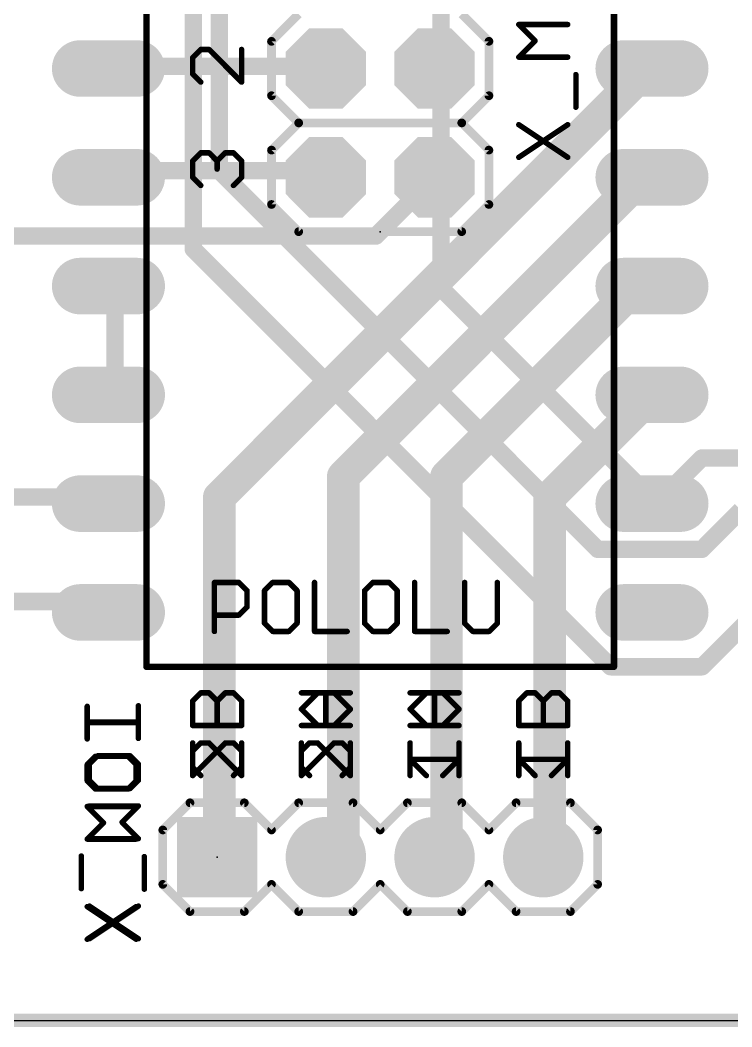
# Model space of a CAD drawing. Extents: x -3 to 97, y 0 to 38.
# Drawn here: x 44.29 to 60.92, y -0.15 to 23.35 of the extents above; entities that cross this region are included whole.
import ezdxf

# ---------------------------------------------------------------- set-up
doc = ezdxf.new("R2010")
doc.units = 0
for name, color, linetype in [('1', 14, 'CONTINUOUS'), ('16', 174, 'CONTINUOUS'), ('17', 94, 'CONTINUOUS'), ('20', 178, 'CONTINUOUS'), ('21', 251, 'CONTINUOUS'), ('22', 251, 'CONTINUOUS'), ('23', 178, 'CONTINUOUS'), ('25', 251, 'CONTINUOUS'), ('26', 251, 'CONTINUOUS')]:
    doc.layers.add(name, color=color, linetype=linetype)

# ---------------------------------------------------------------- blocks, each defined once
blk = doc.blocks.new('LONGP100')
at = {"const_width": 1}
blk.add_lwpolyline([(-0.5, 0), (0.5, 0)], dxfattribs=at)
at = {"const_width": 0.5}
for points in [[(-0.5, 0.25, 1), (-0.5, -0.25)], [(0.5, -0.25, 1), (0.5, 0.25)]]:
    blk.add_lwpolyline(points, format="xyb", dxfattribs=at)
blk = doc.blocks.new('SQUAREP')
blk.add_solid([(-0.5, -0.5), (0.5, -0.5), (-0.5, 0.5), (0.5, 0.5)])
blk = doc.blocks.new('ROUNDP')
at = {"const_width": 0.5}
blk.add_lwpolyline([(0, -0.25, 1), (0, 0.25, 1), (0, -0.25)], format="xyb", dxfattribs=at)
blk = doc.blocks.new('OCTAGONP')
at = {"const_width": 0.5}
blk.add_lwpolyline([(-0.25, -0.1036), (-0.25, 0.1036), (-0.1036, 0.25), (0.1036, 0.25), (0.25, 0.1036), (0.25, -0.1036), (0.1036, -0.25), (-0.1036, -0.25), (-0.25, -0.1036), (-0.25, 0.1036)], dxfattribs=at)

msp = doc.modelspace()

# ---------------------------------------------------------------- linework, layer by layer
at = {"layer": '1'}
for points, const_width in [([(48.9458, 28.067), (48.9458, 19.8374)], 0.4064), ([(48.3362, 27.7622), (48.3362, 18.0086)], 0.4064), ([(54.1274, 22.2758), (54.1274, 24.7142)], 0.4064), ([(54.1274, 22.2758), (53.975, 22.225)], 0.4064), ([(54.1274, 21.971), (53.975, 22.225)], 0.4064), ([(54.1274, 19.8374), (54.1274, 21.971)], 0.4064), ([(48.9458, 19.8374), (57.785, 10.9982)], 0.4064), ([(54.1274, 19.8374), (53.975, 19.685)], 0.4064), ([(54.1274, 19.5326), (53.975, 19.685)], 0.4064), ([(54.1274, 19.5326), (54.1274, 17.0942)], 0.4064), ([(48.3362, 18.0086), (58.0898, 8.255)], 0.4064), ([(54.1274, 17.0942), (59.0042, 12.2174)], 0.4064), ([(42.7736, 12.2174), (46.2026, 12.2174)], 0.4064), ([(46.2026, 12.2174), (46.355, 12.065)], 0.4064), ([(59.0042, 12.2174), (59.055, 12.065)], 0.4064), ([(59.309, 12.2174), (59.055, 12.065)], 0.4064), ([(60.2234, 10.9982), (61.1378, 11.9126)], 0.4064), ([(57.785, 10.9982), (60.2234, 10.9982)], 0.4064), ([(43.8785, 9.779), (46.2026, 9.779)], 0.4064), ([(46.2026, 9.779), (46.355, 9.525)], 0.4064), ([(60.2234, 8.255), (61.4426, 9.4742)], 0.4064), ([(58.0898, 8.255), (60.2234, 8.255)], 0.4064), ([(97.155, 0), (0, 0)], 0.3048)]:
    msp.add_lwpolyline(points, dxfattribs=dict(at, const_width=const_width))
at = {"layer": '1', "const_width": 0.2032}
for points in [[(54.0621, 22.2773, 1), (53.8879, 22.1727)], [(53.9429, 22.3214, 1), (54.0071, 22.1286)], [(54.0258, 22.2758, 1), (54.229, 22.2758)], [(54.1595, 22.1794, 1), (54.0953, 22.3722)], [(54.229, 21.971, 1), (54.0258, 21.971)], [(54.0403, 21.9187, 1), (54.2145, 22.0233)], [(49.0176, 19.9092, 1), (48.874, 19.7656)], [(54.1992, 19.7656, 1), (54.0556, 19.9092)], [(48.8442, 19.8374, 1), (49.0474, 19.8374)], [(54.0468, 19.7568, 1), (53.9032, 19.6132)], [(53.9032, 19.7568, 1), (54.0468, 19.6132)], [(54.0258, 19.8374, 1), (54.229, 19.8374)], [(54.229, 19.5326, 1), (54.0258, 19.5326)], [(54.0556, 19.4608, 1), (54.1992, 19.6044)], [(48.2346, 18.0086, 1), (48.4378, 18.0086)], [(48.408, 18.0804, 1), (48.2644, 17.9368)], [(54.0258, 17.0942, 1), (54.229, 17.0942)], [(54.1992, 17.166, 1), (54.0556, 17.0224)], [(46.2744, 12.2892, 1), (46.1308, 12.1456)], [(46.2026, 12.1158, 1), (46.2026, 12.319)], [(46.2832, 11.9932, 1), (46.4268, 12.1368)], [(59.1006, 12.2495, 1), (58.9078, 12.1853)], [(58.9324, 12.1456, 1), (59.076, 12.2892)], [(59.0027, 12.1521, 1), (59.1073, 11.9779)], [(59.3613, 12.1303, 1), (59.2567, 12.3045)], [(58.9586, 12.0329, 1), (59.1514, 12.0971)], [(57.785, 11.0998, 1), (57.785, 10.8966)], [(57.7132, 10.9264, 1), (57.8568, 11.07)], [(60.1516, 11.07, 1), (60.2952, 10.9264)], [(60.2234, 10.8966, 1), (60.2234, 11.0998)], [(46.2897, 9.8313, 1), (46.1155, 9.7267)], [(46.2026, 9.6774, 1), (46.2026, 9.8806)], [(46.2679, 9.4727, 1), (46.4421, 9.5773)], [(58.0898, 8.3566, 1), (58.0898, 8.1534)], [(58.018, 8.1832, 1), (58.1616, 8.3268)], [(60.1516, 8.3268, 1), (60.2952, 8.1832)], [(60.2234, 8.1534, 1), (60.2234, 8.3566)]]:
    msp.add_lwpolyline(points, format="xyb", dxfattribs=at)
at = {"layer": '16'}
for points, const_width in [([(58.5978, 21.8694), (59.055, 22.225)], 0.762), ([(46.5074, 22.2758), (46.355, 22.225)], 0.4064), ([(51.3842, 22.2758), (46.5074, 22.2758)], 0.4064), ([(51.3842, 22.2758), (51.435, 22.225)], 0.4064), ([(48.9458, 12.2174), (58.5978, 21.8694)], 0.762), ([(46.5074, 19.8374), (46.355, 19.685)], 0.4064), ([(51.3842, 19.8374), (46.5074, 19.8374)], 0.4064), ([(51.3842, 19.8374), (51.435, 19.685)], 0.4064), ([(58.5978, 19.4564), (59.055, 19.685)], 0.762), ([(51.8414, 12.7), (58.5978, 19.4564)], 0.762), ([(53.975, 19.685), (52.6034, 18.3134)], 0.4064), ([(52.6034, 18.3134), (40.4368, 18.3134)], 0.4064), ([(54.2544, 12.7), (58.5978, 17.0434)], 0.762), ([(58.5978, 17.0434), (59.055, 17.145)], 0.762), ([(46.5074, 17.0942), (46.355, 17.145)], 0.4064), ([(46.5074, 17.0942), (46.5074, 14.6558)], 0.4064), ([(46.5074, 14.6558), (46.355, 14.605)], 0.4064), ([(56.6674, 12.2174), (59.055, 14.605)], 0.762), ([(59.309, 12.2174), (60.2234, 13.1318)], 0.4064), ([(60.2234, 13.1318), (63.881, 13.1318)], 0.4064), ([(51.8414, 3.8608), (51.8414, 12.7)], 0.762), ([(54.2544, 3.8608), (54.2544, 12.7)], 0.762), ([(48.9458, 3.8608), (48.9458, 12.2174)], 0.762), ([(56.6674, 3.8608), (56.6674, 12.2174)], 0.762), ([(59.309, 12.2174), (59.055, 12.065)], 0.4064), ([(48.9458, 3.8608), (48.895, 3.81)], 0.762), ([(51.8414, 3.8608), (51.435, 3.81)], 0.762), ([(54.2544, 3.8608), (53.975, 3.81)], 0.762), ([(56.6674, 3.8608), (56.515, 3.81)], 0.762), ([(97.155, 0), (0, 0)], 0.3048)]:
    msp.add_lwpolyline(points, dxfattribs=dict(at, const_width=const_width))
for points, const_width in [([(59.172, 22.0746, 1), (58.938, 22.3754)], 0.381), ([(46.3229, 22.3214, 1), (46.3871, 22.1286)], 0.2032), ([(46.5074, 22.3774, 1), (46.5074, 22.1742)], 0.2032), ([(46.5395, 22.1794, 1), (46.4753, 22.3722)], 0.2032), ([(51.456, 22.3476, 1), (51.3124, 22.204)], 0.2032), ([(51.3632, 22.1532, 1), (51.5068, 22.2968)], 0.2032), ([(51.3842, 22.1742, 1), (51.3842, 22.3774)], 0.2032), ([(58.4808, 22.0198, 1), (58.7148, 21.719)], 0.381), ([(58.7325, 21.7347, 1), (58.4631, 22.0041)], 0.381), ([(46.5074, 19.939, 1), (46.5074, 19.7358)], 0.2032), ([(46.5792, 19.7656, 1), (46.4356, 19.9092)], 0.2032), ([(51.4806, 19.8695, 1), (51.2878, 19.8053)], 0.2032), ([(51.3842, 19.7358, 1), (51.3842, 19.939)], 0.2032), ([(59.1402, 19.5146, 1), (58.9698, 19.8554)], 0.381), ([(46.2832, 19.7568, 1), (46.4268, 19.6132)], 0.2032), ([(51.3386, 19.6529, 1), (51.5314, 19.7171)], 0.2032), ([(54.0468, 19.6132, 1), (53.9032, 19.7568)], 0.2032), ([(58.5126, 19.6268, 1), (58.683, 19.286)], 0.381), ([(58.7325, 19.3217, 1), (58.4631, 19.5911)], 0.381), ([(52.5316, 18.3852, 1), (52.6752, 18.2416)], 0.2032), ([(52.6034, 18.2118, 1), (52.6034, 18.415)], 0.2032), ([(58.5565, 17.2294, 1), (58.6391, 16.8574)], 0.381), ([(58.7325, 16.9087, 1), (58.4631, 17.1781)], 0.381), ([(59.0963, 16.959, 1), (59.0137, 17.331)], 0.381), ([(46.3871, 17.2414, 1), (46.3229, 17.0486)], 0.2032), ([(46.609, 17.0942, 1), (46.4058, 17.0942)], 0.2032), ([(46.4753, 16.9978, 1), (46.5395, 17.1906)], 0.2032), ([(46.5395, 14.5594, 1), (46.4753, 14.7522)], 0.2032), ([(59.1897, 14.4703, 1), (58.9203, 14.7397)], 0.381), ([(46.3229, 14.7014, 1), (46.3871, 14.5086)], 0.2032), ([(46.4058, 14.6558, 1), (46.609, 14.6558)], 0.2032), ([(60.2234, 13.2334, 1), (60.2234, 13.0302)], 0.2032), ([(60.2952, 13.06, 1), (60.1516, 13.2036)], 0.2032), ([(52.0319, 12.7, 1), (51.6509, 12.7)], 0.381), ([(51.7067, 12.8347, 1), (51.9761, 12.5653)], 0.381), ([(54.4449, 12.7, 1), (54.0639, 12.7)], 0.381), ([(54.1197, 12.8347, 1), (54.3891, 12.5653)], 0.381), ([(49.1363, 12.2174, 1), (48.7553, 12.2174)], 0.381), ([(48.8111, 12.3521, 1), (49.0805, 12.0827)], 0.381), ([(56.8579, 12.2174, 1), (56.4769, 12.2174)], 0.381), ([(56.5327, 12.3521, 1), (56.8021, 12.0827)], 0.381), ([(59.0027, 12.1521, 1), (59.1073, 11.9779)], 0.2032), ([(59.2372, 12.2892, 1), (59.3808, 12.1456)], 0.2032), ([(59.3613, 12.1303, 1), (59.2567, 12.3045)], 0.2032), ([(49.0805, 3.7261, 1), (48.8111, 3.9955)], 0.381), ([(51.865, 3.6718, 1), (51.8178, 4.0498)], 0.381), ([(54.2885, 3.6734, 1), (54.2203, 4.0482)], 0.381), ([(56.7276, 3.6801, 1), (56.6072, 4.0415)], 0.381), ([(48.7603, 3.9447, 1), (49.0297, 3.6753)], 0.381), ([(48.7553, 3.8608, 1), (49.1363, 3.8608)], 0.381), ([(51.4114, 3.999, 1), (51.4586, 3.621)], 0.381), ([(51.6509, 3.8608, 1), (52.0319, 3.8608)], 0.381), ([(53.9409, 3.9974, 1), (54.0091, 3.6226)], 0.381), ([(54.0639, 3.8608, 1), (54.4449, 3.8608)], 0.381), ([(56.4548, 3.9907, 1), (56.5752, 3.6293)], 0.381), ([(56.4769, 3.8608, 1), (56.8579, 3.8608)], 0.381)]:
    msp.add_lwpolyline(points, format="xyb", dxfattribs=dict(at, const_width=const_width))
at = {"layer": '20'}
msp.add_line((0, 0), (96.825, 0), dxfattribs=at)
at = {"layer": '21'}
for points, const_width in [([(47.244, 28.575), (47.244, 8.255)], 0.1524), ([(58.166, 8.255), (58.166, 28.575)], 0.1524), ([(58.166, 8.255), (47.244, 8.255)], 0.1524), ([(48.26, 5.08), (47.625, 4.445)], 0.2032), ([(48.26, 5.08), (49.53, 5.08)], 0.2032), ([(49.53, 5.08), (50.165, 4.445)], 0.2032), ([(50.165, 4.445), (50.8, 5.08)], 0.2032), ([(50.8, 5.08), (52.07, 5.08)], 0.2032), ([(52.07, 5.08), (52.705, 4.445)], 0.2032), ([(52.705, 4.445), (53.34, 5.08)], 0.2032), ([(53.34, 5.08), (54.61, 5.08)], 0.2032), ([(54.61, 5.08), (55.245, 4.445)], 0.2032), ([(55.88, 5.08), (55.245, 4.445)], 0.2032), ([(55.88, 5.08), (57.15, 5.08)], 0.2032), ([(57.15, 5.08), (57.785, 4.445)], 0.2032), ([(47.625, 4.445), (47.625, 3.175)], 0.2032), ([(57.785, 4.445), (57.785, 3.175)], 0.2032), ([(47.625, 3.175), (48.26, 2.54)], 0.2032), ([(50.165, 3.175), (49.53, 2.54)], 0.2032), ([(50.8, 2.54), (50.165, 3.175)], 0.2032), ([(52.705, 3.175), (52.07, 2.54)], 0.2032), ([(53.34, 2.54), (52.705, 3.175)], 0.2032), ([(55.245, 3.175), (54.61, 2.54)], 0.2032), ([(55.245, 3.175), (55.88, 2.54)], 0.2032), ([(57.785, 3.175), (57.15, 2.54)], 0.2032), ([(49.53, 2.54), (48.26, 2.54)], 0.2032), ([(52.07, 2.54), (50.8, 2.54)], 0.2032), ([(54.61, 2.54), (53.34, 2.54)], 0.2032), ([(57.15, 2.54), (55.88, 2.54)], 0.2032)]:
    msp.add_lwpolyline(points, dxfattribs=dict(at, const_width=const_width))
for points, const_width in [([(47.244, 8.2931, 1), (47.244, 8.2169)], 0.0762), ([(47.2059, 8.255, 1), (47.2821, 8.255)], 0.0762), ([(58.1279, 8.255, 1), (58.2041, 8.255)], 0.0762), ([(58.166, 8.2169, 1), (58.166, 8.2931)], 0.0762), ([(48.26, 5.1308, 1), (48.26, 5.0292)], 0.1016), ([(48.2959, 5.0441, 1), (48.2241, 5.1159)], 0.1016), ([(49.5659, 5.1159, 1), (49.4941, 5.0441)], 0.1016), ([(49.53, 5.0292, 1), (49.53, 5.1308)], 0.1016), ([(50.8, 5.1308, 1), (50.8, 5.0292)], 0.1016), ([(50.8359, 5.0441, 1), (50.7641, 5.1159)], 0.1016), ([(52.1059, 5.1159, 1), (52.0341, 5.0441)], 0.1016), ([(52.07, 5.0292, 1), (52.07, 5.1308)], 0.1016), ([(53.34, 5.1308, 1), (53.34, 5.0292)], 0.1016), ([(53.3759, 5.0441, 1), (53.3041, 5.1159)], 0.1016), ([(54.6459, 5.1159, 1), (54.5741, 5.0441)], 0.1016), ([(54.61, 5.0292, 1), (54.61, 5.1308)], 0.1016), ([(55.88, 5.1308, 1), (55.88, 5.0292)], 0.1016), ([(55.9159, 5.0441, 1), (55.8441, 5.1159)], 0.1016), ([(57.1859, 5.1159, 1), (57.1141, 5.0441)], 0.1016), ([(57.15, 5.0292, 1), (57.15, 5.1308)], 0.1016), ([(47.6758, 4.445, 1), (47.5742, 4.445)], 0.1016), ([(47.5891, 4.4809, 1), (47.6609, 4.4091)], 0.1016), ([(50.1291, 4.4809, 1), (50.2009, 4.4091)], 0.1016), ([(50.1291, 4.4091, 1), (50.2009, 4.4809)], 0.1016), ([(52.6691, 4.4809, 1), (52.7409, 4.4091)], 0.1016), ([(52.6691, 4.4091, 1), (52.7409, 4.4809)], 0.1016), ([(55.2091, 4.4809, 1), (55.2809, 4.4091)], 0.1016), ([(55.2091, 4.4091, 1), (55.2809, 4.4809)], 0.1016), ([(57.8358, 4.445, 1), (57.7342, 4.445)], 0.1016), ([(57.7491, 4.4091, 1), (57.8209, 4.4809)], 0.1016), ([(47.6609, 3.2109, 1), (47.5891, 3.1391)], 0.1016), ([(47.5742, 3.175, 1), (47.6758, 3.175)], 0.1016), ([(50.2009, 3.2109, 1), (50.1291, 3.1391)], 0.1016), ([(50.2009, 3.1391, 1), (50.1291, 3.2109)], 0.1016), ([(52.7409, 3.2109, 1), (52.6691, 3.1391)], 0.1016), ([(52.7409, 3.1391, 1), (52.6691, 3.2109)], 0.1016), ([(55.2809, 3.2109, 1), (55.2091, 3.1391)], 0.1016), ([(55.2809, 3.1391, 1), (55.2091, 3.2109)], 0.1016), ([(57.7342, 3.175, 1), (57.8358, 3.175)], 0.1016), ([(57.8209, 3.1391, 1), (57.7491, 3.2109)], 0.1016), ([(48.26, 2.5908, 1), (48.26, 2.4892)], 0.1016), ([(48.2241, 2.5041, 1), (48.2959, 2.5759)], 0.1016), ([(49.4941, 2.5759, 1), (49.5659, 2.5041)], 0.1016), ([(49.53, 2.4892, 1), (49.53, 2.5908)], 0.1016), ([(50.8, 2.5908, 1), (50.8, 2.4892)], 0.1016), ([(50.7641, 2.5041, 1), (50.8359, 2.5759)], 0.1016), ([(52.0341, 2.5759, 1), (52.1059, 2.5041)], 0.1016), ([(52.07, 2.4892, 1), (52.07, 2.5908)], 0.1016), ([(53.34, 2.5908, 1), (53.34, 2.4892)], 0.1016), ([(53.3041, 2.5041, 1), (53.3759, 2.5759)], 0.1016), ([(54.5741, 2.5759, 1), (54.6459, 2.5041)], 0.1016), ([(54.61, 2.4892, 1), (54.61, 2.5908)], 0.1016), ([(55.88, 2.5908, 1), (55.88, 2.4892)], 0.1016), ([(55.8441, 2.5041, 1), (55.9159, 2.5759)], 0.1016), ([(57.1141, 2.5759, 1), (57.1859, 2.5041)], 0.1016), ([(57.15, 2.4892, 1), (57.15, 2.5908)], 0.1016)]:
    msp.add_lwpolyline(points, format="xyb", dxfattribs=dict(at, const_width=const_width))
at = {"layer": '22', "const_width": 0.2032}
for points in [[(50.8, 23.495), (50.165, 22.86)], [(54.61, 23.495), (55.245, 22.86)], [(50.165, 22.86), (50.165, 21.59)], [(55.245, 22.86), (55.245, 21.59)], [(50.165, 21.59), (50.8, 20.955)], [(55.245, 21.59), (54.61, 20.955)], [(50.8, 20.955), (50.165, 20.32)], [(50.8, 20.955), (54.61, 20.955)], [(54.61, 20.955), (55.245, 20.32)], [(50.165, 20.32), (50.165, 19.05)], [(55.245, 20.32), (55.245, 19.05)], [(50.165, 19.05), (50.8, 18.415)], [(55.245, 19.05), (54.61, 18.415)], [(50.8, 18.415), (54.61, 18.415)]]:
    msp.add_lwpolyline(points, dxfattribs=at)
at = {"layer": '22', "const_width": 0.1016}
for points in [[(50.2158, 22.86, 1), (50.1142, 22.86)], [(50.1291, 22.8959, 1), (50.2009, 22.8241)], [(55.2958, 22.86, 1), (55.1942, 22.86)], [(55.2091, 22.8241, 1), (55.2809, 22.8959)], [(50.2009, 21.6259, 1), (50.1291, 21.5541)], [(50.1142, 21.59, 1), (50.2158, 21.59)], [(55.1942, 21.59, 1), (55.2958, 21.59)], [(55.2809, 21.5541, 1), (55.2091, 21.6259)], [(50.8, 21.0058, 1), (50.8, 20.9042)], [(50.8359, 20.9191, 1), (50.7641, 20.9909)], [(50.7641, 20.9191, 1), (50.8359, 20.9909)], [(54.6459, 20.9909, 1), (54.5741, 20.9191)], [(54.5741, 20.9909, 1), (54.6459, 20.9191)], [(54.61, 20.9042, 1), (54.61, 21.0058)], [(50.2158, 20.32, 1), (50.1142, 20.32)], [(50.1291, 20.3559, 1), (50.2009, 20.2841)], [(55.2958, 20.32, 1), (55.1942, 20.32)], [(55.2091, 20.2841, 1), (55.2809, 20.3559)], [(50.2009, 19.0859, 1), (50.1291, 19.0141)], [(50.1142, 19.05, 1), (50.2158, 19.05)], [(55.1942, 19.05, 1), (55.2958, 19.05)], [(55.2809, 19.0141, 1), (55.2091, 19.0859)], [(50.8, 18.4658, 1), (50.8, 18.3642)], [(50.7641, 18.3791, 1), (50.8359, 18.4509)], [(54.5741, 18.4509, 1), (54.6459, 18.3791)], [(54.61, 18.3642, 1), (54.61, 18.4658)]]:
    msp.add_lwpolyline(points, format="xyb", dxfattribs=at)
at = {"layer": '23'}
for p in [(52.705, 18.415), (48.895, 3.81)]:
    msp.add_point(p, dxfattribs=at)
at = {"layer": '25', "const_width": 0.127}
for points in [[(56.3239, 22.871), (55.9425, 23.2523)], [(55.9425, 23.2523), (57.0865, 23.2523)], [(55.9425, 22.4897), (56.3239, 22.871)], [(48.5132, 22.6701), (48.3225, 22.4795)], [(48.7039, 22.6701), (48.5132, 22.6701)], [(49.4665, 21.9075), (48.7039, 22.6701)], [(49.4665, 22.6701), (49.4665, 21.9075)], [(48.3225, 22.4795), (48.3225, 22.0982)], [(57.0865, 22.4897), (55.9425, 22.4897)], [(48.3225, 22.0982), (48.5132, 21.9075)], [(57.2772, 21.3203), (57.2772, 22.083)], [(55.9425, 20.1509), (57.0865, 20.9136)], [(55.9425, 20.9136), (57.0865, 20.1509)], [(48.3225, 20.0665), (48.5132, 20.2571)], [(48.5132, 20.2571), (48.7039, 20.2571)], [(48.7039, 20.2571), (48.8945, 20.0665)], [(48.8945, 20.0665), (49.0852, 20.2571)], [(49.0852, 20.2571), (49.2758, 20.2571)], [(49.2758, 20.2571), (49.4665, 20.0665)], [(48.3225, 19.6852), (48.3225, 20.0665)], [(48.8945, 20.0665), (48.8945, 19.8758)], [(49.4665, 20.0665), (49.4665, 19.6852)], [(48.5132, 19.4945), (48.3225, 19.6852)], [(49.4665, 19.6852), (49.2758, 19.4945)], [(48.8315, 9.0805), (48.8315, 10.2245)], [(48.8315, 10.2245), (49.4035, 10.2245)], [(49.4035, 10.2245), (49.5941, 10.0338)], [(50.1916, 10.2245), (50.0009, 10.0338)], [(50.5729, 10.2245), (50.1916, 10.2245)], [(50.7635, 10.0338), (50.5729, 10.2245)], [(51.1703, 10.2245), (51.1703, 9.0805)], [(52.5304, 10.2245), (52.3397, 10.0338)], [(52.9117, 10.2245), (52.5304, 10.2245)], [(53.1023, 10.0338), (52.9117, 10.2245)], [(53.5091, 10.2245), (53.5091, 9.0805)], [(54.6785, 10.2245), (54.6785, 9.2712)], [(55.4411, 9.2712), (55.4411, 10.2245)], [(49.5941, 10.0338), (49.5941, 9.6525)], [(50.0009, 10.0338), (50.0009, 9.2712)], [(50.7635, 9.2712), (50.7635, 10.0338)], [(52.3397, 10.0338), (52.3397, 9.2712)], [(53.1023, 9.2712), (53.1023, 10.0338)], [(49.5941, 9.6525), (49.4035, 9.4618)], [(49.4035, 9.4618), (48.8315, 9.4618)], [(50.0009, 9.2712), (50.1916, 9.0805)], [(50.5729, 9.0805), (50.7635, 9.2712)], [(52.3397, 9.2712), (52.5304, 9.0805)], [(52.9117, 9.0805), (53.1023, 9.2712)], [(54.6785, 9.2712), (54.8691, 9.0805)], [(55.2505, 9.0805), (55.4411, 9.2712)], [(50.1916, 9.0805), (50.5729, 9.0805)], [(51.1703, 9.0805), (51.9329, 9.0805)], [(52.5304, 9.0805), (52.9117, 9.0805)], [(53.5091, 9.0805), (54.2717, 9.0805)], [(54.8691, 9.0805), (55.2505, 9.0805)], [(48.3225, 7.4564), (48.5132, 7.647)], [(48.5132, 7.647), (48.7039, 7.647)], [(48.7039, 7.647), (48.8945, 7.4564)], [(48.8945, 7.4564), (49.0852, 7.647)], [(49.0852, 7.647), (49.2758, 7.647)], [(49.2758, 7.647), (49.4665, 7.4564)], [(50.8625, 7.2657), (51.2439, 7.647)], [(51.2439, 7.647), (52.0065, 7.647)], [(51.4345, 6.8844), (51.4345, 7.647)], [(53.4025, 7.2657), (53.7839, 7.647)], [(53.7839, 7.647), (54.5465, 7.647)], [(53.9745, 6.8844), (53.9745, 7.647)], [(55.9425, 7.4564), (56.1332, 7.647)], [(56.1332, 7.647), (56.3239, 7.647)], [(56.3239, 7.647), (56.5145, 7.4564)], [(56.5145, 7.4564), (56.7052, 7.647)], [(56.7052, 7.647), (56.8958, 7.647)], [(56.8958, 7.647), (57.0865, 7.4564)], [(45.8587, 6.5699), (45.8587, 7.3325)], [(48.3225, 6.8844), (48.3225, 7.4564)], [(48.8945, 6.8844), (48.8945, 7.4564)], [(49.4665, 7.4564), (49.4665, 6.8844)], [(51.2439, 6.8844), (50.8625, 7.2657)], [(53.7839, 6.8844), (53.4025, 7.2657)], [(55.9425, 6.8844), (55.9425, 7.4564)], [(56.5145, 6.8844), (56.5145, 7.4564)], [(57.0865, 7.4564), (57.0865, 6.8844)], [(47.0027, 6.9512), (45.8587, 6.9512)], [(49.4665, 6.8844), (48.3225, 6.8844)], [(52.0065, 6.8844), (51.2439, 6.8844)], [(54.5465, 6.8844), (53.7839, 6.8844)], [(57.0865, 6.8844), (55.9425, 6.8844)], [(48.5132, 6.4777), (48.3225, 6.287)], [(48.3225, 6.287), (48.3225, 5.9057)], [(48.7039, 6.4777), (48.5132, 6.4777)], [(49.4665, 5.715), (48.7039, 6.4777)], [(49.4665, 6.4777), (49.4665, 5.715)], [(51.0532, 6.4777), (50.8625, 6.287)], [(50.8625, 6.287), (50.8625, 5.9057)], [(51.2439, 6.4777), (51.0532, 6.4777)], [(52.0065, 5.715), (51.2439, 6.4777)], [(52.0065, 6.4777), (52.0065, 5.715)], [(54.5465, 5.715), (54.5465, 6.4777)], [(57.0865, 5.715), (57.0865, 6.4777)], [(46.0494, 6.1631), (45.8587, 5.9725)], [(46.812, 6.1631), (46.0494, 6.1631)], [(47.0027, 5.9725), (46.812, 6.1631)], [(53.7839, 5.715), (53.4025, 6.0963)], [(53.4025, 6.0963), (54.5465, 6.0963)], [(56.3239, 5.715), (55.9425, 6.0963)], [(55.9425, 6.0963), (57.0865, 6.0963)], [(45.8587, 5.9725), (45.8587, 5.5912)], [(47.0027, 5.5912), (47.0027, 5.9725)], [(48.3225, 5.9057), (48.5132, 5.715)], [(50.8625, 5.9057), (51.0532, 5.715)], [(45.8587, 5.5912), (46.0494, 5.4005)], [(46.812, 5.4005), (47.0027, 5.5912)], [(46.0494, 5.4005), (46.812, 5.4005)], [(46.2401, 4.6124), (45.8587, 4.9937)], [(45.8587, 4.9937), (47.0027, 4.9937)], [(45.8587, 4.2311), (46.2401, 4.6124)], [(47.0027, 4.2311), (45.8587, 4.2311)], [(47.1934, 3.0617), (47.1934, 3.8243)], [(45.8587, 1.8923), (47.0027, 2.6549)], [(45.8587, 2.6549), (47.0027, 1.8923)]]:
    msp.add_lwpolyline(points, dxfattribs=at)
at = {"layer": '25', "const_width": 0.0635}
for points in [[(55.9425, 23.2841, 1), (55.9425, 23.2206)], [(55.965, 23.2748, 1), (55.9201, 23.2299)], [(57.0865, 23.2206, 1), (57.0865, 23.2841)], [(56.3463, 22.8486, 1), (56.3014, 22.8935)], [(56.3014, 22.8486, 1), (56.3463, 22.8935)], [(48.5132, 22.7019, 1), (48.5132, 22.6384)], [(48.5356, 22.6477, 1), (48.4907, 22.6926)], [(48.7263, 22.6926, 1), (48.6814, 22.6477)], [(48.7039, 22.6384, 1), (48.7039, 22.7019)], [(49.4983, 22.6701, 1), (49.4348, 22.6701)], [(48.3543, 22.4795, 1), (48.2908, 22.4795)], [(48.3001, 22.5019, 1), (48.345, 22.457)], [(55.9425, 22.5214, 1), (55.9425, 22.4579)], [(55.9201, 22.5121, 1), (55.965, 22.4672)], [(57.0865, 22.4579, 1), (57.0865, 22.5214)], [(48.2908, 22.0982, 1), (48.3543, 22.0982)], [(48.345, 22.1206, 1), (48.3001, 22.0757)], [(57.3089, 22.083, 1), (57.2454, 22.083)], [(48.4907, 21.885, 1), (48.5356, 21.93)], [(49.4348, 21.9075, 1), (49.4983, 21.9075)], [(49.444, 21.885, 1), (49.489, 21.93)], [(57.2454, 21.3203, 1), (57.3089, 21.3203)], [(55.9601, 20.94, 1), (55.9249, 20.8871)], [(57.1041, 20.8871, 1), (57.0689, 20.94)], [(48.5132, 20.2889, 1), (48.5132, 20.2254)], [(48.5356, 20.2347, 1), (48.4907, 20.2796)], [(48.7263, 20.2796, 1), (48.6814, 20.2347)], [(48.7039, 20.2254, 1), (48.7039, 20.2889)], [(49.0852, 20.2889, 1), (49.0852, 20.2254)], [(49.1076, 20.2347, 1), (49.0627, 20.2796)], [(49.2983, 20.2796, 1), (49.2534, 20.2347)], [(49.2758, 20.2254, 1), (49.2758, 20.2889)], [(48.3543, 20.0665, 1), (48.2908, 20.0665)], [(48.3001, 20.0889, 1), (48.345, 20.044)], [(48.9263, 20.0665, 1), (48.8628, 20.0665)], [(48.8721, 20.0889, 1), (48.917, 20.044)], [(48.8721, 20.044, 1), (48.917, 20.0889)], [(49.4983, 20.0665, 1), (49.4348, 20.0665)], [(49.444, 20.044, 1), (49.489, 20.0889)], [(55.9249, 20.1773, 1), (55.9601, 20.1245)], [(57.0689, 20.1245, 1), (57.1041, 20.1773)], [(48.345, 19.7076, 1), (48.3001, 19.6627)], [(48.8628, 19.8758, 1), (48.9263, 19.8758)], [(49.489, 19.6627, 1), (49.444, 19.7076)], [(48.2908, 19.6852, 1), (48.3543, 19.6852)], [(48.4907, 19.472, 1), (48.5356, 19.517)], [(49.2534, 19.517, 1), (49.2983, 19.472)], [(49.4348, 19.6852, 1), (49.4983, 19.6852)], [(48.8633, 10.2245, 1), (48.7998, 10.2245)], [(48.8315, 10.2562, 1), (48.8315, 10.1927)], [(49.4259, 10.2469, 1), (49.381, 10.202)], [(49.4035, 10.1927, 1), (49.4035, 10.2562)], [(50.1916, 10.2562, 1), (50.1916, 10.1927)], [(50.214, 10.202, 1), (50.1691, 10.2469)], [(50.5953, 10.2469, 1), (50.5504, 10.202)], [(50.5729, 10.1927, 1), (50.5729, 10.2562)], [(51.202, 10.2245, 1), (51.1385, 10.2245)], [(52.5304, 10.2562, 1), (52.5304, 10.1927)], [(52.5528, 10.202, 1), (52.5079, 10.2469)], [(52.9341, 10.2469, 1), (52.8892, 10.202)], [(52.9117, 10.1927, 1), (52.9117, 10.2562)], [(53.5408, 10.2245, 1), (53.4773, 10.2245)], [(54.7102, 10.2245, 1), (54.6467, 10.2245)], [(55.4729, 10.2245, 1), (55.4094, 10.2245)], [(49.6259, 10.0338, 1), (49.5624, 10.0338)], [(49.5717, 10.0114, 1), (49.6166, 10.0563)], [(50.0326, 10.0338, 1), (49.9691, 10.0338)], [(49.9784, 10.0563, 1), (50.0233, 10.0114)], [(50.7953, 10.0338, 1), (50.7318, 10.0338)], [(50.7411, 10.0114, 1), (50.786, 10.0563)], [(52.3714, 10.0338, 1), (52.3079, 10.0338)], [(52.3172, 10.0563, 1), (52.3621, 10.0114)], [(53.1341, 10.0338, 1), (53.0706, 10.0338)], [(53.0799, 10.0114, 1), (53.1248, 10.0563)], [(49.5624, 9.6525, 1), (49.6259, 9.6525)], [(49.6166, 9.63, 1), (49.5717, 9.6749)], [(48.8315, 9.4936, 1), (48.8315, 9.4301)], [(49.381, 9.4843, 1), (49.4259, 9.4394)], [(49.4035, 9.4301, 1), (49.4035, 9.4936)], [(49.9691, 9.2712, 1), (50.0326, 9.2712)], [(50.0233, 9.2936, 1), (49.9784, 9.2487)], [(50.7318, 9.2712, 1), (50.7953, 9.2712)], [(50.786, 9.2487, 1), (50.7411, 9.2936)], [(52.3079, 9.2712, 1), (52.3714, 9.2712)], [(52.3621, 9.2936, 1), (52.3172, 9.2487)], [(53.0706, 9.2712, 1), (53.1341, 9.2712)], [(53.1248, 9.2487, 1), (53.0799, 9.2936)], [(54.6467, 9.2712, 1), (54.7102, 9.2712)], [(54.7009, 9.2936, 1), (54.656, 9.2487)], [(55.4094, 9.2712, 1), (55.4729, 9.2712)], [(55.4636, 9.2487, 1), (55.4187, 9.2936)], [(48.7998, 9.0805, 1), (48.8633, 9.0805)], [(50.1916, 9.1123, 1), (50.1916, 9.0488)], [(50.1691, 9.058, 1), (50.214, 9.103)], [(50.5504, 9.103, 1), (50.5953, 9.058)], [(50.5729, 9.0488, 1), (50.5729, 9.1123)], [(51.1385, 9.0805, 1), (51.202, 9.0805)], [(51.1703, 9.1123, 1), (51.1703, 9.0488)], [(51.9329, 9.0488, 1), (51.9329, 9.1123)], [(52.5304, 9.1123, 1), (52.5304, 9.0488)], [(52.5079, 9.058, 1), (52.5528, 9.103)], [(52.8892, 9.103, 1), (52.9341, 9.058)], [(52.9117, 9.0488, 1), (52.9117, 9.1123)], [(53.4773, 9.0805, 1), (53.5408, 9.0805)], [(53.5091, 9.1123, 1), (53.5091, 9.0488)], [(54.2717, 9.0488, 1), (54.2717, 9.1123)], [(54.8691, 9.1123, 1), (54.8691, 9.0488)], [(54.8467, 9.058, 1), (54.8916, 9.103)], [(55.228, 9.103, 1), (55.2729, 9.058)], [(55.2505, 9.0488, 1), (55.2505, 9.1123)], [(48.5132, 7.6788, 1), (48.5132, 7.6153)], [(48.5356, 7.6246, 1), (48.4907, 7.6695)], [(48.7263, 7.6695, 1), (48.6814, 7.6246)], [(48.7039, 7.6153, 1), (48.7039, 7.6788)], [(49.0852, 7.6788, 1), (49.0852, 7.6153)], [(49.1076, 7.6246, 1), (49.0627, 7.6695)], [(49.2983, 7.6695, 1), (49.2534, 7.6246)], [(49.2758, 7.6153, 1), (49.2758, 7.6788)], [(51.2439, 7.6788, 1), (51.2439, 7.6153)], [(51.2663, 7.6246, 1), (51.2214, 7.6695)], [(51.4663, 7.647, 1), (51.4028, 7.647)], [(52.0065, 7.6153, 1), (52.0065, 7.6788)], [(53.7839, 7.6788, 1), (53.7839, 7.6153)], [(53.8063, 7.6246, 1), (53.7614, 7.6695)], [(54.0063, 7.647, 1), (53.9428, 7.647)], [(54.5465, 7.6153, 1), (54.5465, 7.6788)], [(56.1332, 7.6788, 1), (56.1332, 7.6153)], [(56.1556, 7.6246, 1), (56.1107, 7.6695)], [(56.3463, 7.6695, 1), (56.3014, 7.6246)], [(56.3239, 7.6153, 1), (56.3239, 7.6788)], [(56.7052, 7.6788, 1), (56.7052, 7.6153)], [(56.7276, 7.6246, 1), (56.6827, 7.6695)], [(56.9183, 7.6695, 1), (56.8734, 7.6246)], [(56.8958, 7.6153, 1), (56.8958, 7.6788)], [(45.8905, 7.3325, 1), (45.827, 7.3325)], [(48.3543, 7.4564, 1), (48.2908, 7.4564)], [(48.3001, 7.4788, 1), (48.345, 7.4339)], [(48.9263, 7.4564, 1), (48.8628, 7.4564)], [(48.8721, 7.4788, 1), (48.917, 7.4339)], [(48.8721, 7.4339, 1), (48.917, 7.4788)], [(49.4983, 7.4564, 1), (49.4348, 7.4564)], [(49.444, 7.4339, 1), (49.489, 7.4788)], [(50.885, 7.2882, 1), (50.8401, 7.2433)], [(50.8401, 7.2882, 1), (50.885, 7.2433)], [(53.425, 7.2882, 1), (53.3801, 7.2433)], [(53.3801, 7.2882, 1), (53.425, 7.2433)], [(55.9743, 7.4564, 1), (55.9108, 7.4564)], [(55.9201, 7.4788, 1), (55.965, 7.4339)], [(56.5463, 7.4564, 1), (56.4828, 7.4564)], [(56.4921, 7.4788, 1), (56.537, 7.4339)], [(56.4921, 7.4339, 1), (56.537, 7.4788)], [(57.1183, 7.4564, 1), (57.0547, 7.4564)], [(57.064, 7.4339, 1), (57.109, 7.4788)], [(45.8587, 6.983, 1), (45.8587, 6.9195)], [(47.0027, 6.9195, 1), (47.0027, 6.983)], [(48.3225, 6.9161, 1), (48.3225, 6.8526)], [(48.2908, 6.8844, 1), (48.3543, 6.8844)], [(48.8628, 6.8844, 1), (48.9263, 6.8844)], [(49.4348, 6.8844, 1), (49.4983, 6.8844)], [(49.4665, 6.8526, 1), (49.4665, 6.9161)], [(51.2439, 6.9161, 1), (51.2439, 6.8526)], [(51.2214, 6.8619, 1), (51.2663, 6.9068)], [(51.4028, 6.8844, 1), (51.4663, 6.8844)], [(52.0065, 6.8526, 1), (52.0065, 6.9161)], [(53.7839, 6.9161, 1), (53.7839, 6.8526)], [(53.7614, 6.8619, 1), (53.8063, 6.9068)], [(53.9428, 6.8844, 1), (54.0063, 6.8844)], [(54.5465, 6.8526, 1), (54.5465, 6.9161)], [(55.9425, 6.9161, 1), (55.9425, 6.8526)], [(55.9108, 6.8844, 1), (55.9743, 6.8844)], [(56.4828, 6.8844, 1), (56.5463, 6.8844)], [(57.0547, 6.8844, 1), (57.1183, 6.8844)], [(57.0865, 6.8526, 1), (57.0865, 6.9161)], [(45.827, 6.5699, 1), (45.8905, 6.5699)], [(48.3543, 6.287, 1), (48.2908, 6.287)], [(48.5132, 6.5094, 1), (48.5132, 6.4459)], [(48.5356, 6.4552, 1), (48.4907, 6.5001)], [(48.7263, 6.5001, 1), (48.6814, 6.4552)], [(48.7039, 6.4459, 1), (48.7039, 6.5094)], [(49.4983, 6.4777, 1), (49.4348, 6.4777)], [(50.8943, 6.287, 1), (50.8308, 6.287)], [(51.0532, 6.5094, 1), (51.0532, 6.4459)], [(51.0756, 6.4552, 1), (51.0307, 6.5001)], [(51.2663, 6.5001, 1), (51.2214, 6.4552)], [(51.2439, 6.4459, 1), (51.2439, 6.5094)], [(52.0383, 6.4777, 1), (51.9748, 6.4777)], [(54.5783, 6.4777, 1), (54.5147, 6.4777)], [(57.1183, 6.4777, 1), (57.0547, 6.4777)], [(46.0494, 6.1949, 1), (46.0494, 6.1314)], [(46.0718, 6.1407, 1), (46.0269, 6.1856)], [(46.8345, 6.1856, 1), (46.7896, 6.1407)], [(46.812, 6.1314, 1), (46.812, 6.1949)], [(48.3001, 6.3094, 1), (48.345, 6.2645)], [(50.8401, 6.3094, 1), (50.885, 6.2645)], [(53.4025, 6.1281, 1), (53.4025, 6.0646)], [(53.425, 6.1188, 1), (53.3801, 6.0739)], [(54.5465, 6.0646, 1), (54.5465, 6.1281)], [(55.9425, 6.1281, 1), (55.9425, 6.0646)], [(55.965, 6.1188, 1), (55.9201, 6.0739)], [(57.0865, 6.0646, 1), (57.0865, 6.1281)], [(45.8905, 5.9725, 1), (45.827, 5.9725)], [(45.8363, 5.9949, 1), (45.8812, 5.95)], [(47.0345, 5.9725, 1), (46.971, 5.9725)], [(46.9802, 5.95, 1), (47.0252, 5.9949)], [(48.2908, 5.9057, 1), (48.3543, 5.9057)], [(48.345, 5.9281, 1), (48.3001, 5.8832)], [(50.8308, 5.9057, 1), (50.8943, 5.9057)], [(50.885, 5.9281, 1), (50.8401, 5.8832)], [(45.8812, 5.6136, 1), (45.8363, 5.5687)], [(47.0252, 5.5687, 1), (46.9802, 5.6136)], [(48.4907, 5.6925, 1), (48.5356, 5.7375)], [(49.4348, 5.715, 1), (49.4983, 5.715)], [(49.444, 5.6925, 1), (49.489, 5.7375)], [(51.0307, 5.6925, 1), (51.0756, 5.7375)], [(51.9748, 5.715, 1), (52.0383, 5.715)], [(51.984, 5.6925, 1), (52.029, 5.7375)], [(53.7614, 5.6925, 1), (53.8063, 5.7375)], [(54.5147, 5.715, 1), (54.5783, 5.715)], [(56.3014, 5.6925, 1), (56.3463, 5.7375)], [(57.0547, 5.715, 1), (57.1183, 5.715)], [(45.827, 5.5912, 1), (45.8905, 5.5912)], [(46.0494, 5.4322, 1), (46.0494, 5.3687)], [(46.0269, 5.378, 1), (46.0718, 5.4229)], [(46.7896, 5.4229, 1), (46.8345, 5.378)], [(46.812, 5.3687, 1), (46.812, 5.4322)], [(46.971, 5.5912, 1), (47.0345, 5.5912)], [(45.8587, 5.0255, 1), (45.8587, 4.962)], [(45.8812, 5.0162, 1), (45.8363, 4.9713)], [(47.0027, 4.962, 1), (47.0027, 5.0255)], [(46.2625, 4.59, 1), (46.2176, 4.6349)], [(46.2176, 4.59, 1), (46.2625, 4.6349)], [(45.8587, 4.2628, 1), (45.8587, 4.1993)], [(45.8363, 4.2535, 1), (45.8812, 4.2086)], [(47.0027, 4.1993, 1), (47.0027, 4.2628)], [(47.2251, 3.8243, 1), (47.1616, 3.8243)], [(47.1616, 3.0617, 1), (47.2251, 3.0617)], [(45.8763, 2.6814, 1), (45.8411, 2.6285)], [(47.0203, 2.6285, 1), (46.9851, 2.6814)], [(45.8411, 1.9187, 1), (45.8763, 1.8659)], [(46.9851, 1.8659, 1), (47.0203, 1.9187)]]:
    msp.add_lwpolyline(points, format="xyb", dxfattribs=at)
at = {"layer": '26', "const_width": 0.127}
for points in [[(48.5142, 7.647), (48.3235, 7.4564)], [(48.7048, 7.647), (48.5142, 7.647)], [(48.8955, 7.4564), (48.7048, 7.647)], [(49.0862, 7.647), (48.8955, 7.4564)], [(49.2768, 7.647), (49.0862, 7.647)], [(49.4675, 7.4564), (49.2768, 7.647)], [(51.6262, 7.647), (50.8635, 7.647)], [(51.4355, 6.8844), (51.4355, 7.647)], [(52.0075, 7.2657), (51.6262, 7.647)], [(54.1662, 7.647), (53.4035, 7.647)], [(53.9755, 6.8844), (53.9755, 7.647)], [(54.5475, 7.2657), (54.1662, 7.647)], [(56.1342, 7.647), (55.9435, 7.4564)], [(56.3248, 7.647), (56.1342, 7.647)], [(56.5155, 7.4564), (56.3248, 7.647)], [(56.7062, 7.647), (56.5155, 7.4564)], [(56.8968, 7.647), (56.7062, 7.647)], [(57.0875, 7.4564), (56.8968, 7.647)], [(47.0545, 6.5826), (47.0545, 7.3452)], [(48.3235, 7.4564), (48.3235, 6.8844)], [(48.8955, 6.8844), (48.8955, 7.4564)], [(49.4675, 6.8844), (49.4675, 7.4564)], [(51.6262, 6.8844), (52.0075, 7.2657)], [(54.1662, 6.8844), (54.5475, 7.2657)], [(55.9435, 7.4564), (55.9435, 6.8844)], [(56.5155, 6.8844), (56.5155, 7.4564)], [(57.0875, 6.8844), (57.0875, 7.4564)], [(45.9105, 6.9639), (47.0545, 6.9639)], [(48.3235, 6.8844), (49.4675, 6.8844)], [(50.8635, 6.8844), (51.6262, 6.8844)], [(53.4035, 6.8844), (54.1662, 6.8844)], [(55.9435, 6.8844), (57.0875, 6.8844)], [(48.3235, 6.4777), (48.3235, 5.715)], [(48.3235, 5.715), (49.0862, 6.4777)], [(49.0862, 6.4777), (49.2768, 6.4777)], [(49.2768, 6.4777), (49.4675, 6.287)], [(49.4675, 6.287), (49.4675, 5.9057)], [(50.8635, 6.4777), (50.8635, 5.715)], [(50.8635, 5.715), (51.6262, 6.4777)], [(51.6262, 6.4777), (51.8168, 6.4777)], [(51.8168, 6.4777), (52.0075, 6.287)], [(52.0075, 6.287), (52.0075, 5.9057)], [(53.4035, 5.715), (53.4035, 6.4777)], [(55.9435, 5.715), (55.9435, 6.4777)], [(45.9105, 5.9852), (46.1012, 6.1758)], [(46.1012, 6.1758), (46.8638, 6.1758)], [(46.8638, 6.1758), (47.0545, 5.9852)], [(54.5475, 6.0963), (53.4035, 6.0963)], [(54.1662, 5.715), (54.5475, 6.0963)], [(57.0875, 6.0963), (55.9435, 6.0963)], [(56.7062, 5.715), (57.0875, 6.0963)], [(45.9105, 5.6039), (45.9105, 5.9852)], [(47.0545, 5.9852), (47.0545, 5.6039)], [(49.4675, 5.9057), (49.2768, 5.715)], [(52.0075, 5.9057), (51.8168, 5.715)], [(46.1012, 5.4132), (45.9105, 5.6039)], [(47.0545, 5.6039), (46.8638, 5.4132)], [(46.8638, 5.4132), (46.1012, 5.4132)], [(47.0545, 5.0064), (45.9105, 5.0064)], [(46.6731, 4.6251), (47.0545, 5.0064)], [(47.0545, 4.2438), (46.6731, 4.6251)], [(45.9105, 4.2438), (47.0545, 4.2438)], [(45.7198, 3.0744), (45.7198, 3.837)], [(47.0545, 1.905), (45.9105, 2.6677)], [(47.0545, 2.6677), (45.9105, 1.905)]]:
    msp.add_lwpolyline(points, dxfattribs=at)
at = {"layer": '26', "const_width": 0.0635}
for points in [[(48.5142, 7.6788, 1), (48.5142, 7.6153)], [(48.5366, 7.6246, 1), (48.4917, 7.6695)], [(48.7273, 7.6695, 1), (48.6824, 7.6246)], [(48.7048, 7.6153, 1), (48.7048, 7.6788)], [(49.0862, 7.6788, 1), (49.0862, 7.6153)], [(49.1086, 7.6246, 1), (49.0637, 7.6695)], [(49.2993, 7.6695, 1), (49.2544, 7.6246)], [(49.2768, 7.6153, 1), (49.2768, 7.6788)], [(50.8635, 7.6788, 1), (50.8635, 7.6153)], [(51.4672, 7.647, 1), (51.4037, 7.647)], [(51.6486, 7.6695, 1), (51.6037, 7.6246)], [(51.6262, 7.6153, 1), (51.6262, 7.6788)], [(53.4035, 7.6788, 1), (53.4035, 7.6153)], [(54.0072, 7.647, 1), (53.9437, 7.647)], [(54.1886, 7.6695, 1), (54.1437, 7.6246)], [(54.1662, 7.6153, 1), (54.1662, 7.6788)], [(56.1342, 7.6788, 1), (56.1342, 7.6153)], [(56.1566, 7.6246, 1), (56.1117, 7.6695)], [(56.3473, 7.6695, 1), (56.3024, 7.6246)], [(56.3248, 7.6153, 1), (56.3248, 7.6788)], [(56.7062, 7.6788, 1), (56.7062, 7.6153)], [(56.7286, 7.6246, 1), (56.6837, 7.6695)], [(56.9193, 7.6695, 1), (56.8744, 7.6246)], [(56.8968, 7.6153, 1), (56.8968, 7.6788)], [(47.0862, 7.3452, 1), (47.0227, 7.3452)], [(48.3553, 7.4564, 1), (48.2918, 7.4564)], [(48.301, 7.4788, 1), (48.346, 7.4339)], [(48.9272, 7.4564, 1), (48.8637, 7.4564)], [(48.873, 7.4788, 1), (48.9179, 7.4339)], [(48.873, 7.4339, 1), (48.9179, 7.4788)], [(49.4992, 7.4564, 1), (49.4357, 7.4564)], [(49.445, 7.4339, 1), (49.4899, 7.4788)], [(52.0299, 7.2433, 1), (51.985, 7.2882)], [(51.985, 7.2433, 1), (52.0299, 7.2882)], [(54.5699, 7.2433, 1), (54.525, 7.2882)], [(54.525, 7.2433, 1), (54.5699, 7.2882)], [(55.9753, 7.4564, 1), (55.9117, 7.4564)], [(55.921, 7.4788, 1), (55.966, 7.4339)], [(56.5472, 7.4564, 1), (56.4837, 7.4564)], [(56.493, 7.4788, 1), (56.5379, 7.4339)], [(56.493, 7.4339, 1), (56.5379, 7.4788)], [(57.1192, 7.4564, 1), (57.0557, 7.4564)], [(57.065, 7.4339, 1), (57.1099, 7.4788)], [(45.9105, 6.9957, 1), (45.9105, 6.9322)], [(47.0545, 6.9322, 1), (47.0545, 6.9957)], [(48.3235, 6.9161, 1), (48.3235, 6.8526)], [(48.2918, 6.8844, 1), (48.3553, 6.8844)], [(48.8637, 6.8844, 1), (48.9272, 6.8844)], [(49.4357, 6.8844, 1), (49.4992, 6.8844)], [(49.4675, 6.8526, 1), (49.4675, 6.9161)], [(50.8635, 6.9161, 1), (50.8635, 6.8526)], [(51.4037, 6.8844, 1), (51.4672, 6.8844)], [(51.6037, 6.9068, 1), (51.6486, 6.8619)], [(51.6262, 6.8526, 1), (51.6262, 6.9161)], [(53.4035, 6.9161, 1), (53.4035, 6.8526)], [(53.9437, 6.8844, 1), (54.0072, 6.8844)], [(54.1437, 6.9068, 1), (54.1886, 6.8619)], [(54.1662, 6.8526, 1), (54.1662, 6.9161)], [(55.9435, 6.9161, 1), (55.9435, 6.8526)], [(55.9117, 6.8844, 1), (55.9753, 6.8844)], [(56.4837, 6.8844, 1), (56.5472, 6.8844)], [(57.0557, 6.8844, 1), (57.1192, 6.8844)], [(57.0875, 6.8526, 1), (57.0875, 6.9161)], [(47.0227, 6.5826, 1), (47.0862, 6.5826)], [(48.3553, 6.4777, 1), (48.2918, 6.4777)], [(49.0862, 6.5094, 1), (49.0862, 6.4459)], [(49.1086, 6.4552, 1), (49.0637, 6.5001)], [(49.2993, 6.5001, 1), (49.2544, 6.4552)], [(49.2768, 6.4459, 1), (49.2768, 6.5094)], [(49.4992, 6.287, 1), (49.4357, 6.287)], [(50.8953, 6.4777, 1), (50.8317, 6.4777)], [(51.6262, 6.5094, 1), (51.6262, 6.4459)], [(51.6486, 6.4552, 1), (51.6037, 6.5001)], [(51.8393, 6.5001, 1), (51.7944, 6.4552)], [(51.8168, 6.4459, 1), (51.8168, 6.5094)], [(52.0392, 6.287, 1), (51.9757, 6.287)], [(53.4353, 6.4777, 1), (53.3717, 6.4777)], [(55.9753, 6.4777, 1), (55.9117, 6.4777)], [(46.1012, 6.2076, 1), (46.1012, 6.1441)], [(46.1236, 6.1534, 1), (46.0787, 6.1983)], [(46.8863, 6.1983, 1), (46.8414, 6.1534)], [(46.8638, 6.1441, 1), (46.8638, 6.2076)], [(49.445, 6.2645, 1), (49.4899, 6.3094)], [(51.985, 6.2645, 1), (52.0299, 6.3094)], [(53.4035, 6.1281, 1), (53.4035, 6.0646)], [(54.5699, 6.0739, 1), (54.525, 6.1188)], [(54.5475, 6.0646, 1), (54.5475, 6.1281)], [(55.9435, 6.1281, 1), (55.9435, 6.0646)], [(57.1099, 6.0739, 1), (57.065, 6.1188)], [(57.0875, 6.0646, 1), (57.0875, 6.1281)], [(45.9423, 5.9852, 1), (45.8787, 5.9852)], [(45.888, 6.0076, 1), (45.933, 5.9627)], [(47.0862, 5.9852, 1), (47.0227, 5.9852)], [(47.032, 5.9627, 1), (47.0769, 6.0076)], [(49.4357, 5.9057, 1), (49.4992, 5.9057)], [(49.4899, 5.8832, 1), (49.445, 5.9281)], [(51.9757, 5.9057, 1), (52.0392, 5.9057)], [(52.0299, 5.8832, 1), (51.985, 5.9281)], [(45.933, 5.6263, 1), (45.888, 5.5814)], [(47.0769, 5.5814, 1), (47.032, 5.6263)], [(48.301, 5.7375, 1), (48.346, 5.6925)], [(48.2918, 5.715, 1), (48.3553, 5.715)], [(49.2544, 5.7375, 1), (49.2993, 5.6925)], [(50.841, 5.7375, 1), (50.886, 5.6925)], [(50.8317, 5.715, 1), (50.8953, 5.715)], [(51.7944, 5.7375, 1), (51.8393, 5.6925)], [(53.3717, 5.715, 1), (53.4353, 5.715)], [(54.1437, 5.7375, 1), (54.1886, 5.6925)], [(55.9117, 5.715, 1), (55.9753, 5.715)], [(56.6837, 5.7375, 1), (56.7286, 5.6925)], [(45.8787, 5.6039, 1), (45.9423, 5.6039)], [(46.1012, 5.4449, 1), (46.1012, 5.3814)], [(46.0787, 5.3907, 1), (46.1236, 5.4356)], [(46.8414, 5.4356, 1), (46.8863, 5.3907)], [(46.8638, 5.3814, 1), (46.8638, 5.4449)], [(47.0227, 5.6039, 1), (47.0862, 5.6039)], [(45.9105, 5.0382, 1), (45.9105, 4.9747)], [(47.0769, 4.984, 1), (47.032, 5.0289)], [(47.0545, 4.9747, 1), (47.0545, 5.0382)], [(46.6956, 4.6476, 1), (46.6507, 4.6027)], [(46.6507, 4.6476, 1), (46.6956, 4.6027)], [(45.9105, 4.2755, 1), (45.9105, 4.212)], [(47.032, 4.2213, 1), (47.0769, 4.2662)], [(47.0545, 4.212, 1), (47.0545, 4.2755)], [(45.7516, 3.837, 1), (45.6881, 3.837)], [(45.6881, 3.0744, 1), (45.7516, 3.0744)], [(45.9281, 2.6941, 1), (45.8929, 2.6412)], [(47.0721, 2.6412, 1), (47.0369, 2.6941)], [(45.8929, 1.9314, 1), (45.9281, 1.8786)], [(47.0369, 1.8786, 1), (47.0721, 1.9314)]]:
    msp.add_lwpolyline(points, format="xyb", dxfattribs=at)

# ---------------------------------------------------------------- block references
at = {"layer": '17', "xscale": 1.8796, "yscale": 1.8796}
for name, p, rotation in [('OCTAGONP', (51.435, 22.225), 270), ('OCTAGONP', (51.435, 22.225), 270), ('OCTAGONP', (53.975, 22.225), 270), ('OCTAGONP', (53.975, 22.225), 270), ('OCTAGONP', (51.435, 19.685), 270), ('OCTAGONP', (51.435, 19.685), 270), ('OCTAGONP', (53.975, 19.685), 270), ('OCTAGONP', (53.975, 19.685), 270), ('SQUAREP', (48.895, 3.81), 90), ('SQUAREP', (48.895, 3.81), 90), ('ROUNDP', (51.435, 3.81), 90), ('ROUNDP', (51.435, 3.81), 90), ('ROUNDP', (53.975, 3.81), 90), ('ROUNDP', (53.975, 3.81), 90), ('ROUNDP', (56.515, 3.81), 90), ('ROUNDP', (56.515, 3.81), 90)]:
    msp.add_blockref(name, p, dxfattribs=dict(at, rotation=rotation))
at = {"layer": '17', "xscale": 1.3208, "yscale": 1.3208}
for p in [(46.355, 22.225), (46.355, 22.225), (59.055, 22.225), (59.055, 22.225), (46.355, 19.685), (46.355, 19.685), (59.055, 19.685), (59.055, 19.685), (46.355, 17.145), (46.355, 17.145), (59.055, 17.145), (59.055, 17.145), (46.355, 14.605), (46.355, 14.605), (59.055, 14.605), (59.055, 14.605), (46.355, 12.065), (46.355, 12.065), (59.055, 12.065), (59.055, 12.065), (46.355, 9.525), (46.355, 9.525), (59.055, 9.525), (59.055, 9.525)]:
    msp.add_blockref('LONGP100', p, dxfattribs=at)

doc.saveas('drawing.dxf')
